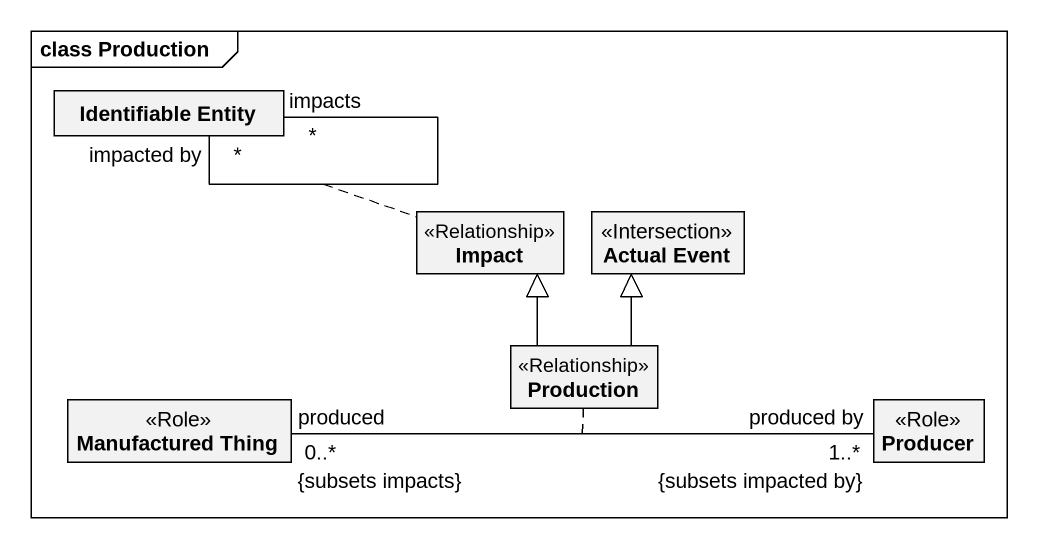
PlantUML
@startuml
mainframe class Production
hide circle
hide empty members
class "Identifiable Entity" as Identifiable_Entity
class Impact <<Relationship>>
class "Actual Event" as Actual_Event <<Intersection>>
class Production <<Relationship>>
class "Manufactured Thing" as Manufactured_Thing <<Role>>
class Producer <<Role>>
Identifiable_Entity "impacted by\n*" -- "impacts\n*" Identifiable_Entity
(Identifiable_Entity, Identifiable_Entity) .. Impact
Production -up-|> Impact
Production -up-|> Actual_Event
Manufactured_Thing "produced\n0..*\n{subsets impacts}" -right- "produced by\n1..*\n{subsets impacted by}" Producer
(Manufactured_Thing, Producer) .. Production
@enduml
